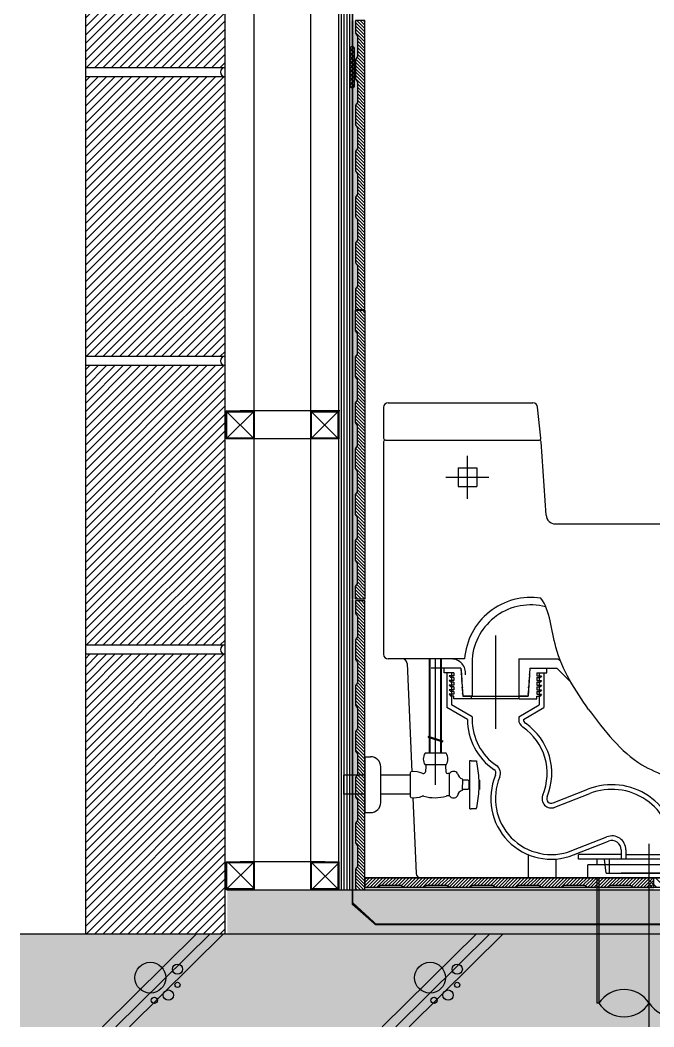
# Model space of a CAD drawing. Header units: millimetres. Extents: x -223175 to 287756, y -120611 to 352956.
# Drawn here: x 283567 to 284247, y 80055 to 81135 of the extents above; entities that cross this region are included whole.
import ezdxf
from ezdxf.lldxf.tags import DXFTag

# ---------------------------------------------------------------- set-up
doc = ezdxf.new("R2010")
doc.units = ezdxf.units.MM
doc.header["$LTSCALE"] = 50
doc.set_wipeout_variables(frame=1)
doc.linetypes.add('DASHED2', pattern=[0.375, 0.25, -0.125])
doc.linetypes.add('HID2', pattern=[1, 0.5, -0.5])
doc.layers.get('DEFPOINTS').update_dxf_attribs({"color": 108})
for name, color, linetype in [('(IN)E-TEXT', 7, 'Continuous'), ('+Detail-hat', 8, 'Continuous'), ('+Detail-line', 7, 'Continuous'), ('-KB_방수', 161, 'Continuous'), ('0-ceiling', 8, 'Continuous'), ('1', 1, 'CENTER'), ('10-HAT-EL', 253, 'Continuous'), ('8', 8, 'Continuous'), ('CE-FUR', 1, 'Continuous'), ('CONC', 2, 'Continuous'), ('DE-5', 5, 'Continuous'), ('DE-HAT', 253, 'Continuous'), ('DT-6MM합판', 5, 'Continuous'), ('DT-W-PIPE', 1, 'HID2'), ('F-BATH', 6, 'Continuous'), ('HAT', 8, 'Continuous'), ('I-F-BATH', 6, 'Continuous'), ('I-HAT', 8, 'Continuous'), ('plus-타일hat', 251, 'Continuous')]:
    doc.layers.add(name, color=color, linetype=linetype)
doc.layers.add('Defpoint2', color=88, linetype='Continuous', plot=False)
doc.styles.get("Standard").update_dxf_attribs({"font": 'arial.ttf'})
tags = doc.linetypes.add('CENTER', pattern=[50.79999999999998, 31.75, -6.349999999999998, 6.349999999999998, -6.349999999999998]).pattern_tags.tags
tags[10:11] = [DXFTag(74, 4), DXFTag(75, 0), DXFTag(340, '0'), DXFTag(46, 1.0), DXFTag(50, 0.0), DXFTag(44, 0.0), DXFTag(45, 0.0)]
tags[8:9] = [DXFTag(74, 4), DXFTag(75, 0), DXFTag(340, '0'), DXFTag(46, 1.0), DXFTag(50, 0.0), DXFTag(44, 0.0), DXFTag(45, 0.0)]
tags[6:7] = [DXFTag(74, 4), DXFTag(75, 0), DXFTag(340, '0'), DXFTag(46, 1.0), DXFTag(50, 0.0), DXFTag(44, 0.0), DXFTag(45, 0.0)]
tags[4:5] = [DXFTag(74, 4), DXFTag(75, 0), DXFTag(340, '0'), DXFTag(46, 1.0), DXFTag(50, 0.0), DXFTag(44, 0.0), DXFTag(45, 0.0)]
doc.linetypes.add('X_LINE', pattern='A,0.5,-0.2,["X",Standard,S=0.1,R=0,X=-0.1,Y=-0.05],-0.25', length=0.95)
pattern_1 = [(127.5, (23.80078470066655, 0.03987977500946727), (-2.890235653519738, -0.09449003716441223), [0, -2.28, 0, -2.55, 0, -2.4375]), (97.50000000000001, (23.80078470066655, 0.03987977500946727), (-4.233219097844613, 2.65466505790159), [0, -1.229999999999998, 0, -2.054999999999996, 0, -0.7874999999999991]), (57.50000000000001, (23.80078470066655, -1.805120224991697), (-0.008488580305447413, 4.671212792627244), [0, -0.749999999999999, 0, -2.699999999999996, 0, -3.524999999999996]), (47.50000000000001, (23.80078470066655, -1.805120224991697), (-1.316513347401374, 4.509189906858439), [0, -0.3749999999999995, 0, -1.769999999999998, 0, -2.024999999999996])]

# ---------------------------------------------------------------- blocks, each defined once
blk = doc.blocks.new('G$C2E011655')
at = {"layer": 'I-HAT'}
h = blk.add_hatch(dxfattribs=at)
h.set_pattern_fill('ANSI31', color=256, scale=2, angle=180, style=0)
h.set_pattern_definition([(225, (-40472.4652774836, -23691.86601923629), (4.490128060534576, -4.490128060534578), [])])
h.paths.add_polyline_path([(0, 1229.963979454362), (-150, 1229.963979454362), (-150, 929.9729845907714), (0, 929.9729845907714)])
h = blk.add_hatch(dxfattribs=at)
h.set_pattern_fill('ANSI31', color=256, scale=2, angle=180, style=0)
h.set_pattern_definition([(225, (-40472.4652774836, -24001.85701409989), (4.490128060534576, -4.490128060534578), [])])
h.paths.add_polyline_path([(0, 919.9729845907714), (-150, 919.9729845907714), (-150, 619.9819897271809), (0, 619.9819897271809)])
h = blk.add_hatch(dxfattribs=at)
h.set_pattern_fill('ANSI31', color=256, scale=2, angle=180, style=0)
h.set_pattern_definition([(225, (-40472.4652774836, -24311.84800896348), (4.490128060534576, -4.490128060534578), [])])
h.paths.add_polyline_path([(0, 609.9819897271809), (-150, 609.9819897271809), (-150, 309.9909948635905), (0, 309.9909948635905)])
h = blk.add_hatch(dxfattribs=at)
h.set_pattern_fill('ANSI31', color=256, scale=2, angle=180, style=0)
h.set_pattern_definition([(225, (-40472.4652774836, -24621.83900382707), (4.490128060534576, -4.490128060534578), [])])
h.paths.add_polyline_path([(0, 299.9909948635905), (-150, 299.9909948635905), (-150, 0), (0, 0)])
at = {"layer": '+Detail-line', "color": 252}
for points in [[(3.259629011154175e-09, 172.0804132081976, -0.001439631665141504), (3.259629011154175e-09, 172.0084314377018)], [(1.396983861923218e-09, 63.26257862139028, -0.001439631665141504), (1.396983861923218e-09, 63.19059685089451)]]:
    blk.add_lwpolyline(points, format="xyb", dxfattribs=at)
at = {"color": 3}
for points in [[(-150, 929.9729845907714), (0, 929.9729845907714), (0, 1229.963979454362), (-150, 1229.963979454362)], [(-150, 619.9819897271809), (0, 619.9819897271809), (0, 919.9729845907714), (-150, 919.9729845907714)], [(-150, 309.9909948635905), (0, 309.9909948635905), (0, 609.9819897271809), (-150, 609.9819897271809)], [(-150, 0), (0, 0), (0, 299.9909948635905), (-150, 299.9909948635905)]]:
    blk.add_lwpolyline(points, close=True, dxfattribs=at)
at = {"layer": 'DEFPOINTS'}
blk.add_lwpolyline([(-150, -3.92901711165905e-10), (2.328306436538696e-10, -3.92901711165905e-10), (2.328306436538696e-10, 3089.909948635905), (-150, 3089.909948635905)], close=True, dxfattribs=at)
at = {"layer": 'plus-타일hat', "color": 8}
for centre in [(0, 924.9729845907714), (0, 614.9819897271809), (0, 304.9909948635905)]:
    blk.add_arc(centre, 5, 90, 270, dxfattribs=at)
blk = doc.blocks.new('C209300C-SEC')
at = {"layer": 'I-F-BATH'}
for p, q in [((0, 40.20398227867554), (6, 40.20398227867554)), ((0, 40.20398227867554), (0, -19.79601772132446)), ((0, -19.79601772132446), (6, -19.79601772132446))]:
    blk.add_line(p, q, dxfattribs=at)
at = {"layer": 'I-F-BATH', "color": 252}
for p, q in [((0, 20.40796455732198), (-22.82957177003846, 20.40796455732198)), ((-22.82957177003846, 0), (-22.82957177003846, 20.40796455732198)), ((0, 0), (-22.82957177003846, 0)), ((251, -224.3217906491191), (249, -224.3217906491191)), ((359, -224.3217906491191), (361, -224.3217906491191))]:
    blk.add_line(p, q, dxfattribs=at)
for centre, start, end in [((278, -241.8217906491191), 32.94921511659045, 147.0507848834096), ((278, -206.8217906491191), 212.9492151165904, 327.0507848834096), ((332, -206.8217906491191), 212.9492151165904, 327.0507848834096)]:
    blk.add_arc(centre, 32.17530108639234, start, end, dxfattribs=at)
at = {"color": 30}
blk.add_wipeout([(575, -89.79601772132446), (575.3165663191343, -89.78598623481122), (575.6318623859642, -89.75593202756033), (575.9446230451928, -89.70597569492156), (576.2535933150864, -89.63631769140585), (576.5575334232067, -89.54723752634231), (576.8552237811153, -89.4390926423207), (577.1454698780883, -89.31231698091915), (577.4271070742028, -89.16741924147271), (577.699005273565, -89.004980839869), (577.9600734589267, -88.82565357556211), (578.209264069496, -88.63015701616519), (578.445577204373, -88.41927561011795), (578.6680646347478, -88.19385553901265), (578.8758336087574, -87.95480132221047), (579.0680504337377, -87.70307218737219), (579.2439438214933, -87.43967822146612), (579.4028079831658, -87.16567631769902), (579.5440054612769, -86.88216593463176), (657.118760145157, 93.66261223569546), (657.118760145157, 93.66261223569546), (720, 282.2039822786756), (720, 282.2039822786756), (720.0138588782453, 282.6772268200844), (719.998053012687, 283.15041033532276), (719.9526444556145, 283.62167515198536), (719.8778114766014, 284.0891711302905), (719.7738478626363, 284.5510629265489), (719.6411617647445, 285.00553719854423), (719.4802740956264, 285.45080972453826), (719.2918164846046, 285.88513240795163), (719.0765287979091, 286.30680014022056), (718.8352562340349, 286.71415749488716), (718.5689460055742, 287.1056052266429), (718.2786436205525, 287.47960654980915), (717.9654887778659, 287.8346931716092), (717.6307108929335, 288.16947105654145), (717.2756242711337, 288.48262589922825), (716.9016229479672, 288.77292828424964), (716.5101752162116, 289.0392385127105), (716.102817861545, 289.2805110765847), (715.6811501292761, 289.4957987632801), (715.2468274458629, 289.6842563743019), (714.8015549198687, 289.84514404342025), (714.3470806478732, 289.97783014131204), (713.8851888516149, 290.08179375527715), (713.4176928733098, 290.1566267342902), (712.946428056647, 290.20203529136273), (712.4732445414088, 290.21784115692077), (712, 290.2039822786755), (204.35553091892504, 290.2039822786755), (204.35553091892504, 290.2039822786755), (203.72917945537858, 290.22361736329714), (203.10528768462999, 290.2824455098525), (202.48630564022193, 290.3802356992142), (201.87466407511877, 290.5166039076541), (201.27276491609814, 290.6910146149091), (200.6829718313443, 290.9027829071803), (200.1076009482829, 291.1510771668), (199.54891175810957, 291.43492233800833), (199.00909824272932, 291.7532037560142), (198.4902802589532, 292.1046715243023), (197.99449521378412, 292.4879454229983), (197.52369006348528, 292.9015203290152), (197.07971366784986, 293.34377212669796), (196.6643095296976, 293.81296408575196), (196.2791089481094, 294.30725368141333), (195.92562461228846, 294.8246998300744), (195.60524466120404, 295.36327051195184), (195.31922723234615, 295.9208507508633), (195.0686955209987, 296.4952509197737), (194.85463336943212, 297.08421533949837), (194.67788140333846, 297.68543113679317), (194.53913373068013, 298.29653732704736), (194.43893521591568, 298.91513408590873), (194.3776793403085, 299.53879217343643), (189.1244641318917, 378.3370202997176), (189.1244641318917, 378.3370202997176), (188.85779746517073, 382.3370202997176), (188.85779746517073, 382.3370202997176), (185.31116032976325, 415.53657733127903), (185.31116032976325, 415.53657733127903), (185.266830423374, 415.8571974104063), (185.20274044945904, 416.1744588971704), (185.11913617881453, 416.4871451643299), (185.0163382152243, 416.7940571295932), (184.89474076601593, 417.0940178538323), (184.7548101303633, 417.385877054383), (184.59708291113287, 417.66851551612143), (184.42216395713098, 417.9408493834076), (184.23072404364333, 418.2018343164287), (184.0234973001611, 418.45046949601084), (183.80127839515723, 418.68580146153835), (183.5649194887096, 418.90692776726206), (183.31532696465726, 419.1130004429793), (183.05345795481918, 419.30322924581054), (182.78031666860727, 419.47688469060455), (182.49695054210588, 419.63330084735236), (182.20444622138822, 419.7718778948807), (181.9039253954698, 419.8920844210323), (181.59654049488068, 419.9934594605142), (181.28347027235074, 420.07561426259605), (180.96591528255473, 420.1382337818838), (180.64509327825286, 420.18107788644767), (180.32223454047923, 420.2039822786755), (24.999999999999943, 420.2039822786755), (24.999999999999943, 420.2039822786755), (24.68604740235338, 420.19411592081684), (24.373333832178446, 420.16455578524796), (24.06309342707135, 420.115418532319), (23.75655056417571, 420.0468980843187), (23.454915028125242, 419.9592648601512), (23.159377236576574, 419.8528647081168), (22.871103542174637, 419.7281175410056), (22.591231629491347, 419.58551567889486), (22.320866025105033, 419.42562190618565), (22.06107373853763, 419.24906725055035), (21.81288005125657, 419.05654849255455), (21.57726447035651, 418.8488254157825), (21.355156862892954, 418.62671780831903), (21.14743378612104, 418.39110222741914), (20.954915028125242, 418.14290854013797), (20.778360372489885, 417.8831162535707), (20.618466599780618, 417.6127506491842), (20.475864737669838, 417.3328787365011), (20.3511175705587, 417.0446050420989), (20.244717418524203, 416.74906725055024), (20.1570841943568, 416.4474317144998), (20.0885637463565, 416.1408888516042), (20.039426493427584, 415.83064844649704), (20.00986635785864, 415.51793487632204), (20, 415.2039822786755), (20, 150.2039822786756), (20, 150.2039822786756), (20.00986635785864, 149.89002968102903), (20.039426493427584, 149.57731611085404), (20.0885637463565, 149.2670757057469), (20.1570841943568, 148.96053284285125), (20.244717418524203, 148.65889730680084), (20.3511175705587, 148.36335951525217), (20.475864737669838, 148.07508582085023), (20.618466599780618, 147.795213908167), (20.778360372489885, 147.52484830378052), (20.954915028125242, 147.26505601721323), (21.14743378612104, 147.01686232993205), (21.355156862892954, 146.78124674903205), (21.57726447035651, 146.55913914156844), (21.81288005125657, 146.35141606479664), (22.06107373853763, 146.15889730680084), (22.320866025105033, 145.98234265116554), (22.591231629491347, 145.8224488784562), (22.871103542174637, 145.6798470163455), (23.159377236576574, 145.5550998492343), (23.454915028125242, 145.44869969719974), (23.75655056417571, 145.3610664730324), (24.06309342707135, 145.2925460250321), (24.373333832178446, 145.24340877210312), (24.68604740235338, 145.21384863653424), (24.999999999999943, 145.2039822786756), (40.20824106957298, 145.2039822786756), (40.20824106957298, 145.2039822786756), (40.526415273636474, 145.19384852697004), (40.84329975834669, 145.16348834902288), (41.157610032228774, 145.1130248098362), (41.46807203837312, 145.04266246340063), (41.77342731882584, 144.95268652353508), (42.07243811574949, 144.84346170777354), (42.36389238867474, 144.71543075898097), (42.64660872750733, 144.56911265069579), (42.91944114137499, 144.40510048346977), (43.18128370390207, 144.22405908073455), (43.43107503608263, 144.0267222939397), (43.66780260858127, 143.81389002788495), (43.890506846021424, 143.5864249983062), (44.09828501662463, 143.34524923485577), (44.290294891434655, 143.09134034365553), (44.465758158292886, 142.82572754456925), (44.62396357672753, 142.549487499259), (44.76426986096698, 142.26373994693705), (44.88610827939232, 141.96964316550162), (44.988984959891354, 141.66838927645682), (45.07248289176954, 141.36119941264764), (45.13626361610301, 141.0493187683964), (45.18006859768218, 140.73401155210735), (45.203720272984356, 140.416555861797), (50.15084810834372, 24.15905173160718), (50.15084810834372, 24.15905173160718), (54.79627972689923, -85.00859130444582), (54.79627972689923, -85.00859130444582), (54.819931402201746, -85.32604699475615), (54.863736383781315, -85.64135421104493), (54.92751710811507, -85.95323485529605), (55.01101503999354, -86.26042471910512), (55.1138917204928, -86.56167860814963), (55.23573013891837, -86.85577538958484), (55.37603642315787, -87.14152294190654), (55.53424184159263, -87.41776298721663), (55.70970510845092, -87.6833757863028), (55.901714983260945, -87.93728467750287), (56.10949315386409, -88.17846044095313), (56.33219739130425, -88.40592547053171), (56.56892496380277, -88.61875773658636), (56.81871629598322, -88.81609452338125), (57.08055885851002, -88.99713592611653), (57.353391272377564, -89.16114809334266), (57.636107611210036, -89.3074662016279), (57.927561884135, -89.43549715042064), (58.226572681058485, -89.54472196618241), (58.53192796151109, -89.63469790604813), (58.84238996765521, -89.70506025248403), (59.15670024153712, -89.75552379167101), (59.47358472624728, -89.7858839696184), (59.79175893031061, -89.79601772132446)], dxfattribs=at)
at = {"layer": 'Defpoint2', "ltscale": 50}
blk.add_line((0, -89.79601772132446), (742.4729376590112, -89.79601772132446), dxfattribs=at)
at = {"layer": 'F-BATH', "color": 1, "ltscale": 50}
blk.add_line((140, 170.2248542231973), (140, 70.20398227867554), dxfattribs=at)
at = {"layer": 'F-BATH', "color": 252, "ltscale": 50}
blk.add_line((305, -249.7933849797701), (305, -53.325359000155), dxfattribs=at)
at = {"layer": 'I-F-BATH'}
for p, q in [((20, 415.2039822786755), (20, 382.2039822786755)), ((25, 420.2039822786755), (180.3222345404793, 420.2039822786755)), ((188.8577974651707, 382.3370202997176), (185.3111603298457, 415.5365773312806)), ((22, 380.2039822786755), (187.4622271495173, 380.2039822786755)), ((194.3776793403085, 299.5387921734364), (189.1244641318917, 378.3370202997176)), ((20, 378.2039822786755), (20, 150.2039822786755)), ((109.9962382111698, 317.1505345185869), (109.9994666544953, 363.2574300387641)), ((100, 350.2039822786755), (100, 330.2039822786755)), ((100, 350.2039822786755), (120, 350.2039822786755)), ((120, 350.2039822786755), (120, 330.2039822786755)), ((86.94440461625345, 340.2039822786755), (133.0513002494117, 340.2039822786755)), ((100, 330.2039822786755), (120, 330.2039822786755)), ((204.3555309189251, 290.2039822786755), (712, 290.2039822786755)), ((40.20824106957298, 145.2039822786755), (25, 145.2039822786755)), ((92.86725404951721, 145.2039822786755), (40.20824106957298, 145.2039822786755)), ((69.43652150628623, 61.61198667256394), (69.43652150628623, 145.2039822786755)), ((70.13652150623966, 61.38571009461884), (70.13652150623966, 145.2039822786755)), ((106.9997885300545, 145.2039822786755), (72.53479101217818, 145.2039822786755)), ((75.83652150630951, 10.20398227867554), (75.83652150630951, 145.2039822786755)), ((81.53652150626294, 57.70063439695514), (81.53652150626294, 145.2039822786755)), ((82.23652150621638, 57.47435781903914), (82.23652150621638, 145.2039822786755)), ((115, 144.9163243739167), (115, 105.2039822786755)), ((165, 145.2039822786755), (165, 105.2039822786755)), ((165, 145.2039822786755), (207.1371133276261, 145.2039822786755)), ((207.1371133276261, 145.2039822786755), (210.0473469493445, 142.2937486570154)), ((45.20372027298436, 140.416555861797), (50.15084810834378, 24.15905173160718)), ((103, 135.2039822786755), (71.17834968713578, 135.2039822786755)), ((103, 135.2039822786755), (85, 135.2039822786755)), ((103, 135.2039822786755), (85, 135.2039822786755)), ((85, 130.2039822786755), (85, 135.2039822786755)), ((93, 130.2039822786755), (85, 130.2039822786755)), ((95.5, 130.2039822786755), (85, 130.2039822786755)), ((88, 130.2039822786755), (88, 92.90568820084445)), ((93, 130.2039822786755), (88, 130.2039822786755)), ((93, 130.2039822786755), (93, 95.79243954678532)), ((95.5, 130.2039822786755), (95.5, 127.2039822786755)), ((103, 135.2039822786755), (105, 105.2039822786755)), ((103, 135.2039822786755), (103.4323735684156, 128.7183787526155)), ((103, 135.2039822786755), (103.4157438157126, 128.9678250420548)), ((177, 135.2039822786755), (175, 105.2039822786755)), ((177, 135.2039822786755), (176.584256184171, 128.9678250420548)), ((177, 135.2039822786755), (205.8234048286686, 135.2039822786755)), ((177, 135.2039822786755), (195, 135.2039822786755)), ((184.5, 130.2039822786755), (184.5, 127.2039822786755)), ((184.5, 130.2039822786755), (195, 130.2039822786755)), ((187, 130.2039822786755), (187, 95.79243954678532)), ((187, 130.2039822786755), (192, 130.2039822786755)), ((192, 130.2039822786755), (192, 92.90568820084445)), ((195, 130.2039822786755), (195, 135.2039822786755)), ((205.8234048286686, 135.2039822786755), (221.2398676221492, 119.7875194851949)), ((95.5, 127.2039822786755), (90.5, 127.2039822786755)), ((90.5, 127.2039822786755), (92, 125.2039822786755)), ((95.5, 122.2039822786755), (90.5, 122.2039822786755)), ((90.5, 122.2039822786755), (92, 120.2039822786755)), ((95.5, 125.2039822786755), (92, 125.2039822786755)), ((95.5, 120.2039822786755), (92, 120.2039822786755)), ((95.5, 125.2039822786755), (95.5, 122.2039822786755)), ((95.5, 120.2039822786755), (95.5, 117.2039822786755)), ((103.4822628262918, 127.9700398842106), (103.4157438157126, 128.9678250420548)), ((103.4822628262918, 127.9700398842106), (103.8813768894179, 121.9833289370581)), ((103.9478958999971, 120.9855437792139), (103.8813768894179, 121.9833289370581)), ((103.9478958999971, 120.9855437792139), (104.3470099631231, 114.9988328320615)), ((176.0521041000029, 120.9855437792139), (175.6529900368769, 114.9988328320615)), ((176.0521041000029, 120.9855437792139), (176.1186231105821, 121.9833289370581)), ((176.5177371737082, 127.9700398842106), (176.1186231105821, 121.9833289370581)), ((176.5177371737082, 127.9700398842106), (176.584256184171, 128.9678250420548)), ((184.5, 127.2039822786755), (189.5, 127.2039822786755)), ((184.5, 125.2039822786755), (188, 125.2039822786755)), ((184.5, 125.2039822786755), (184.5, 122.2039822786755)), ((184.5, 122.2039822786755), (189.5, 122.2039822786755)), ((184.5, 120.2039822786755), (184.5, 117.2039822786755)), ((184.5, 120.2039822786755), (188, 120.2039822786755)), ((189.5, 127.2039822786755), (188, 125.2039822786755)), ((189.5, 122.2039822786755), (188, 120.2039822786755)), ((95.5, 117.2039822786755), (90.5, 117.2039822786755)), ((90.5, 117.2039822786755), (92, 115.2039822786755)), ((95.5, 112.2039822786755), (90.5, 112.2039822786755)), ((90.5, 112.2039822786755), (92, 110.2039822786755)), ((95.5, 115.2039822786755), (92, 115.2039822786755)), ((95.5, 110.2039822786755), (92, 110.2039822786755)), ((95.5, 115.2039822786755), (95.5, 112.2039822786755)), ((95.5, 110.2039822786755), (95.5, 107.2039822786755)), ((104.4135289735859, 114.0010476742173), (104.3470099631231, 114.9988328320615)), ((104.4135289735859, 114.0010476742173), (104.812643036712, 108.0143367270648)), ((175.5864710262977, 114.0010476742173), (175.1873569631716, 108.0143367270648)), ((175.5864710262977, 114.0010476742173), (175.6529900368769, 114.9988328320615)), ((184.5, 117.2039822786755), (189.5, 117.2039822786755)), ((184.5, 115.2039822786755), (188, 115.2039822786755)), ((184.5, 115.2039822786755), (184.5, 112.2039822786755)), ((184.5, 112.2039822786755), (189.5, 112.2039822786755)), ((184.5, 110.2039822786755), (184.5, 107.2039822786755)), ((184.5, 110.2039822786755), (188, 110.2039822786755)), ((189.5, 117.2039822786755), (188, 115.2039822786755)), ((189.5, 112.2039822786755), (188, 110.2039822786755)), ((95.5, 107.2039822786755), (90.5, 107.2039822786755)), ((90.5, 107.2039822786755), (92, 105.2039822786755)), ((95.5, 105.2039822786755), (92, 105.2039822786755)), ((95.5, 102.2039822786755), (95.5, 105.2039822786755)), ((114.5, 102.2039822786755), (95.5, 102.2039822786755)), ((104.8791620472912, 107.0165515692206), (104.812643036712, 108.0143367270648)), ((104.8791620472912, 107.0165515692206), (105, 105.2039822786755)), ((115, 105.2039822786755), (105, 105.2039822786755)), ((105, 105.2039822786755), (114.5, 105.2039822786755)), ((114.5, 102.2039822786755), (114.5, 105.2039822786755)), ((165.5, 102.2039822786755), (114.5, 102.2039822786755)), ((115, 105.2039822786755), (165.5, 105.2039822786755)), ((165, 105.2039822786755), (175, 105.2039822786755)), ((165, 105.2039822786755), (175, 105.2039822786755)), ((165.5, 102.2039822786755), (165.5, 105.2039822786755)), ((175, 105.2039822786755), (165.5, 105.2039822786755)), ((165.5, 102.2039822786755), (184.5, 102.2039822786755)), ((175.1208379527088, 107.0165515692206), (175, 105.2039822786755)), ((175.1208379527088, 107.0165515692206), (175.1873569631716, 108.0143367270648)), ((184.5, 107.2039822786755), (189.5, 107.2039822786755)), ((184.5, 105.2039822786755), (188, 105.2039822786755)), ((184.5, 102.2039822786755), (184.5, 105.2039822786755)), ((189.5, 107.2039822786755), (188, 105.2039822786755)), ((110, 80.20398227867554), (88, 92.90568820084445)), ((115, 83.0907336246164), (93, 95.79243954678532)), ((165, 83.0907336246164), (187, 95.79243954678532)), ((170, 80.20398227867554), (192, 92.90568820084445)), ((115, 83.0907336246164), (115, 80.20398227867554)), ((115, 83.0907336246164), (115, 80.20398227867554)), ((165, 83.0907336246164), (165, 80.20398227867554)), ((84.10644863487687, 56.86989965953398), (67.96631438028999, 62.08723444014322)), ((84.10644863487687, 55.79490054878988), (67.96631438028999, 61.01223532939912)), ((69.43652150628623, 43.90398227868718), (69.43652150628623, 60.53698756181984)), ((70.13652150623966, 43.90398227868718), (70.13652150623966, 60.31071098390385)), ((81.53652150626294, 43.90398227868718), (81.53652150626294, 56.62563528621104)), ((82.23652150621638, 43.90398227868718), (82.23652150621638, 56.39935870826594)), ((87.18403134937398, 43.90398227868718), (64.48901166312862, 43.90398227868718)), ((112.563958547893, 36.20398227867554), (114.063958547893, 36.20398227867554)), ((112.563958547893, -15.79601772132446), (112.563958547893, 36.20398227867554)), ((114.063958547893, 36.20398227867554), (114.063958547893, 35.70398227867554)), ((114.063958547893, 35.70398227867554), (119.563958547893, 35.70398227867554)), ((119.563958547893, 35.70398227867554), (119.563958547893, 35.20398227867554)), ((119.563958547893, 35.20398227867554), (119.6066857888363, 35.20398227867554)), ((17, -8.79601772132446), (17, 29.20398227867554)), ((48.83109810983296, 23.20398227867554), (49.34955505654216, 24.10197605189751)), ((48.83109810983296, -2.796017721324461), (48.83109810983296, 23.20398227867554)), ((87.18403134937398, 31.40398227868718), (64.48901166312862, 31.40398227868718)), ((65.35902150627226, 30.0039822786639), (64.87990969175007, 24.02669017360313)), ((65.35902150627226, 31.40398227868718), (65.35902150627226, 30.0039822786639)), ((86.31402150623035, 31.40398227868718), (86.31402150623035, 30.0039822786639)), ((86.31402150623035, 30.0039822786639), (86.90556457324419, 24.00763427533093)), ((90.8900544079952, 22.20398227867554), (88.89590310258791, 22.20398227867554)), ((90.81866436335258, -1.758949714567279), (90.89009293483105, 22.21691427190672)), ((36.19698308943771, 20.40796455732198), (17, 20.40796455732198)), ((48.83109810983296, 20.40796455732198), (36.19698308943771, 20.40796455732198)), ((104.8186643633526, 4.993443758168723), (104.890092934831, 15.46452079917071)), ((110.7639585478464, 14.95398227867554), (104.8866102905013, 14.95398227867554)), ((104.8866102905013, 14.95398227867554), (104.890092934831, 14.95398227867554)), ((111.563958547893, 14.15398227868718), (110.7639585478464, 14.95398227867554)), ((111.563958547893, 14.15398227868718), (112.063958547893, 14.15398227868718)), ((111.563958547893, 14.15398227868718), (111.563958547893, 6.253982278663898)), ((112.063958547893, 14.15398227868718), (112.563958547893, 14.65398227868718)), ((112.063958547893, 6.253982278663898), (112.063958547893, 14.15398227868718)), ((122.4789517725585, 5.203982278675539), (122.4789517725585, 15.20398227867554)), ((122.4789517725585, 15.20398227867554), (122.7789517726051, 15.20398227867554)), ((122.7789517726051, 15.20398227867554), (122.7789517726051, 5.203982278675539)), ((36.19698308943771, 0), (17, 0)), ((36.19698308943771, 0), (17, 0)), ((48.38231312157586, 0), (36.19698308943771, 0)), ((104.8218059322098, 5.453982278675539), (110.7639585478464, 5.453982278675539)), ((111.563958547893, 6.253982278663898), (110.7639585478464, 5.453982278675539)), ((112.063958547893, 6.253982278663898), (111.563958547893, 6.253982278663898)), ((112.563958547893, 5.753982278663898), (112.063958547893, 6.253982278663898)), ((122.4789517725585, 5.203982278675539), (122.7789517726051, 5.203982278675539)), ((201.8330200822093, -9.44790307871881), (239.337718848954, 5.330377281963592)), ((203.6660401644185, -14.09978843608405), (241.1707389311632, 0.6784919245692436)), ((48.83109810983296, -2.796017721324461), (49.34955505654216, -3.69401149454643)), ((51.34038946940564, -3.795170252764365), (54.79627972689923, -85.00859130444587)), ((90.84284109121654, -1.796017721324461), (88.90362098731566, -1.796017721324461)), ((112.563958547893, -15.79601772132446), (114.063958547893, -15.79601772132446)), ((114.063958547893, -15.29601772132446), (119.563958547893, -15.29601772132446)), ((114.063958547893, -15.79601772132446), (114.063958547893, -15.29601772132446)), ((119.563958547893, -14.79601772132446), (119.6066857888363, -14.79601772132446)), ((119.563958547893, -15.29601772132446), (119.563958547893, -14.79601772132446)), ((221.9962409866275, -60.61864200985292), (259.5009397532558, -45.84036164919962)), ((223.8292610688368, -65.27052736721816), (261.3339598354651, -50.49224700659397)), ((175, -64.79601772132446), (175, -89.78607373658451)), ((275, -64.79601772132446), (229, -64.79601772132446)), ((229, -69.79601772132446), (229, -64.79601772132446)), ((275, -59.79601772132446), (275, -69.79601772132446)), ((280, -59.79601772132446), (280, -69.79601772132446)), ((280, -64.79601772132446), (330, -64.79601772132446)), ((330, -59.79601772132446), (330, -69.79601772132446)), ((334.8212002188666, -54.79601772132446), (381, -64.79601772132446)), ((335, -59.79601772132446), (335, -69.79601772132446)), ((381, -64.79601772132446), (335, -64.79601772132446)), ((381, -64.79601772132446), (381, -69.79601772132446)), ((205, -69.60342470541946), (205, -89.78607373658451)), ((275, -69.79601772132446), (229, -69.79601772132446)), ((361, -69.79601772132446), (249, -69.79601772132446)), ((249, -69.79601772132446), (249, -75.79601772132446)), ((259, -84.79601772132446), (257, -69.79601772132446)), ((262, -69.79601772132446), (262, -84.79601772132446)), ((381, -69.79601772132446), (335, -69.79601772132446)), ((348, -69.79601772132446), (348, -84.79601772132446)), ((351, -84.79601772132446), (353, -69.79601772132446)), ((361, -75.79601772132446), (361, -69.79601772132446)), ((371, -75.79601772132446), (239, -75.79601772132446)), ((239, -89.79601772132446), (239, -75.79601772132446)), ((259, -84.79601772132446), (351, -84.79601772132446)), ((335, -84.79601772132446), (275, -84.79601772132446)), ((371, -89.79601772132446), (371, -75.79601772132446)), ((59.79175893031061, -89.79601772132446), (575, -89.79601772132446)), ((205, -89.79601772132446), (175, -89.78607373658451)), ((371, -89.79601772132446), (239, -89.79601772132446))]:
    blk.add_line(p, q, dxfattribs=at)
at = {"layer": 'I-F-BATH', "color": 252}
for p, q in [((249, -89.79601772132446), (249, -224.3217906491191)), ((251, -89.79601772132446), (251, -224.3217906491191)), ((359, -89.79601772132446), (359, -224.3217906491191)), ((361, -89.79601772132446), (361, -224.3217906491191))]:
    blk.add_line(p, q, dxfattribs=at)
at = {"layer": 'I-F-BATH'}
for centre, radius, start, end in [((25, 415.2039822786755), 5, 90, 180), ((180.3222345404793, 415.2039822786755), 5, 3.814074834112892, 90), ((22, 382.2039822786755), 2, 180, 270), ((22, 378.2039822786755), 2, 90, 180), ((186.8622271495406, 382.2039822786755), 2, 270, 3.814074834179449), ((187.1288938161451, 378.2039822786755), 2, 3.814074834179449, 90), ((204.3555309189251, 300.2039822786755), 10, 183.8140748343014, 270), ((712, 282.2039822786755), 8, 342.8432085787152, 90), ((-2146.859271312598, 1164.806762032968), 3000, 335.3401936130008, 342.8432085786872), ((177.805339279701, 140.2135421149142), 70.98119828504575, 81.10876187162255, 175.9684078097492), ((177.8235133686103, 140.2039822786755), 63, 75.0678473491501, 175.7103219398848), ((25, 150.2039822786755), 5, 180, 270), ((40.20824106957298, 140.2039822786755), 5, 2.436648246781713, 90), ((92.86725404951721, 130.2039822786755), 15, 352.4053566315262, 90), ((103.4490033210022, 128.4689324631472), 0.5000000000000002, 273.8140748375071, 93.8140748375071), ((103.9146363947075, 121.4844363581506), 0.5000000000000002, 273.8140748240855, 93.8140748375071), ((176.0853636052925, 121.4844363581506), 0.5, 86.1859251624929, 266.1859251624929), ((176.5509966788813, 128.4689324631472), 0.5, 86.1859251624929, 266.1859251759145), ((104.3802694682963, 114.4999402531539), 0.5000000000000002, 273.8140748375071, 93.81407482408551), ((175.6197305315873, 114.4999402531539), 0.5, 86.1859251624929, 266.1859251624929), ((104.8459025420016, 107.5154441481573), 0.5000000000000002, 273.8140748375071, 93.8140748375071), ((175.154097457882, 107.5154441481573), 0.5, 86.1859251624929, 266.1859251759145), ((175, 80.20398227867554), 65, 180, 235.650892988958), ((175, 80.20398227867554), 60, 180, 235.6508929889165), ((175, 80.20398227867554), 10, 180, 235.6508929886232), ((175, 80.20398227867554), 5, 180, 235.6508929877902), ((135.5036288624397, 22.41093194411951), 65, 337.1281876789628, 55.65089298882989), ((135.5036288624397, 22.41093194411951), 60, 337.1281876789622, 55.65089298891652), ((73.80391693988349, 37.65398227868718), 11.21739543357061, 146.1396672705328, 213.8603327294672), ((77.86912607273553, 37.65398227868718), 11.21739543357061, 326.139667270471, 33.86033272946725), ((6, 29.20398227867554), 11, 0, 90), ((119.6066857888363, 34.80398227868136), 0.4, 11.86963745349818, 90), ((2.56395854789298, 10.20398227867554), 120, 2.381071278980861, 11.86963745419798), ((51.82908190425951, -5.055163199227536), 29.26237896513049, 69.28676030101197, 94.86074557171571), ((62.88630377408117, 24.18648831159226), 2, 249.286760300403, 355.417235755991), ((88.89590310258791, 24.20398227867554), 2, 185.6340310504829, 270), ((95.09009293478448, 19.5039822786639), 5, 32.85988037754423, 147.1401196203312), ((106.7731373395072, 23.57188936523744), 7.604729519606171, 190.2634951908097, 250.4242111010019), ((135.5036288624397, 22.41093194411951), 5, 337.1281876794318, 55.65089298779022), ((135.5036288624397, 22.41093194411951), 10, 337.128187678971, 55.65089298862318), ((103.890092934831, 15.46452079917071), 1, 0, 70.42421110095503), ((200, -4.796017721324461), 65, 157.1281876789392, 291.5063300023198), ((200, -4.796017721324461), 60, 157.1281876789621, 291.5063300023376), ((106.7017087681452, -3.113924807898002), 7.604729519606171, 109.5757888989982, 169.736504809406), ((103.8186643633526, 4.993443758168723), 1, 289.5757888990449, 0), ((2.56395854789298, 10.20398227867554), 120, 348.130362545802, 357.6189287210191), ((265, -59.79601772132446), 70, 0, 111.5063300024062), ((265, -59.79601772132446), 65, 0, 111.5063300024294), ((6, -8.79601772132446), 11, 270, 0), ((51.82908190425951, 25.46312775657861), 29.26237896513049, 265.1392544282843, 289.1347139818653), ((62.50664635829162, -4.979193532111822), 3, 73.63585867147127, 111.2156730653593), ((75.17842190386727, 38.17550375117571), 41.97668054768721, 253.6358586705924, 286.6234539681842), ((88.90362098731566, -7.796017721324461), 6, 90, 106.6234539682539), ((95.01866436342243, 0.9539822786755394), 5, 212.8598803775442, 327.1401196203312), ((200, -4.796017721324461), 10, 157.128187678971, 291.5063300021054), ((200, -4.796017721324461), 5, 157.1281876794319, 291.5063300021054), ((119.6066857888363, -14.39601772133028), 0.4, 270, 348.1303625465018), ((265, -59.79601772132446), 15, 0, 111.5063300025802), ((265, -59.79601772132446), 10, 0, 111.5063300028176), ((59.79175893031061, -84.79601772132446), 5, 182.4366482467817, 270), ((575, -84.79601772132446), 5, 270, 335.3401936127655)]:
    blk.add_arc(centre, radius, start, end, dxfattribs=at)
for points, knots in [([(239.9440668054158, 91.07051616391982), (225.7834783177823, 111.6761058410048), (201.5111502378713, 146.9956572394003), (198.8433499771636, 197.1124752752075), (188.776143756113, 210.3417957586644)], [0, 0, 0, 0, 75.52055498140315, 129.4479879053827, 129.4479879053827, 129.4479879053827, 129.4479879053827]), ([(239.9440668054158, 91.07051616391982), (256.9690187617671, 68.31496830380638), (286.5326267565833, 28.80025493659195), (357.9243525179336, 9.827980244503124), (396.8368140320526, -38.89040624533664), (407.2853097285843, -75.21166273864219), (410.1503600439755, -89.79601772132446)], [0, 0, 0, 0, 82.48551200226356, 143.2350204774504, 212.5065629592736, 257.0279674343897, 257.0279674343897, 257.0279674343897, 257.0279674343897])]:
    blk.add_open_spline(points, degree=3, knots=knots, dxfattribs=at)

msp = doc.modelspace()

# ---------------------------------------------------------------- hatches: boundary and pattern name
at = {"layer": '+Detail-hat'}
h = msp.add_hatch(dxfattribs=at)
h.set_pattern_fill('AR-SAND', color=256, scale=1.5, angle=90.00000000000001, style=0)
h.set_pattern_definition(pattern_1)
h.paths.add_polyline_path([(283926.6144516944, 81043.94274143253), (283926.6144516944, 81022.7771154403), (283928.6144516944, 81019.77824895976), (283928.6144516944, 80997.67210622069), (283926.6144516944, 80994.67323974015), (283926.6144516944, 80973.50761374792), (283928.6144516944, 80970.50874726738), (283928.6144516944, 80948.40260452831), (283926.6144516944, 80945.40373804777), (283926.6144516944, 80924.23811205554), (283928.6144516944, 80921.239245575), (283928.6144516944, 80899.13310283593), (283926.6144516944, 80896.13423635538), (283926.6144516944, 80874.96861036315), (283928.6144516944, 80871.96974388261), (283928.6144516944, 80849.86360114354), (283926.6144516944, 80846.864734663), (283926.6144516944, 80823.88958793636), (283921.4005124937, 80823.88958703565), (283921.4005124937, 81134.85039569602), (283926.6144516944, 81134.85039659672), (283926.6144516944, 81121.31611882483), (283928.6144516944, 81118.31725234429), (283928.6144516944, 81096.21110960546), (283926.6144516944, 81093.21224312492), (283926.6144516944, 81072.04661713268), (283928.6144516944, 81069.04775065214), (283928.6144516944, 81046.94160791308)])
at = {"layer": 'DE-HAT'}
h = msp.add_hatch(dxfattribs=at)
h.set_pattern_fill('ANSI31', color=256, scale=20, angle=270, style=0)
h.set_pattern_definition([(314.9999999999999, (287553.495630355, 83823.84509679531), (1.76776695296637, 1.767766952966368), [])])
h.paths.add_polyline_path([(283926.6144516944, 81043.94274143253), (283926.6144516944, 81022.7771154403), (283928.6144516944, 81019.77824895976), (283928.6144516944, 80997.67210622069), (283926.6144516944, 80994.67323974015), (283926.6144516944, 80973.50761374792), (283928.6144516944, 80970.50874726738), (283928.6144516944, 80948.40260452831), (283926.6144516944, 80945.40373804777), (283926.6144516944, 80924.23811205554), (283928.6144516944, 80921.239245575), (283928.6144516944, 80899.13310283593), (283926.6144516944, 80896.13423635538), (283926.6144516944, 80874.96861036315), (283928.6144516944, 80871.96974388261), (283928.6144516944, 80849.86360114354), (283926.6144516944, 80846.864734663), (283926.6144516944, 80824.85039658404), (283936.6144516944, 80824.85039658404), (283936.6144516944, 81134.85039659672), (283926.6144516944, 81134.85039659672), (283926.6144516944, 81121.31611882483), (283928.6144516944, 81118.31725234429), (283928.6144516944, 81096.21110960546), (283926.6144516944, 81093.21224312492), (283926.6144516944, 81072.04661713268), (283928.6144516944, 81069.04775065214), (283928.6144516944, 81046.94160791308)])
at = {"layer": 'DT-6MM합판', "linetype": 'Continuous', "ltscale": 0.3}
h = msp.add_hatch(dxfattribs=at)
h.set_pattern_fill('ANSI37', color=250, angle=270, style=0)
h.set_pattern_definition([(315, (109463.2273483165, 61423.11393049754), (2.245064030267287, 2.245064030267287), []), (45, (109463.2273483165, 61423.11393049754), (-2.245064030267287, 2.245064030267287), [])])
edge = h.paths.add_edge_path()
edge.add_line((283922.4812926858, 81062.73790075771), (283923.4309450603, 81062.73790075771))
edge.add_arc((283923.4309450603, 81064.73790075771), 1.999999999993078, 270, 359.9999999999797)
edge.add_line((283925.4309450603, 81064.7379007577), (283925.4309450603, 81104.72391725567))
edge.add_arc((283923.4309450603, 81104.72391725566), 1.999999999985448, 0, 90.00000000000001)
edge.add_line((283923.4309450603, 81106.72391725564), (283922.4812926858, 81106.72391725564))
edge.add_arc((283922.4812926858, 81104.72391725566), 1.999999999985448, 90, 180)
edge.add_line((283920.4812926858, 81104.72391725567), (283920.4812926858, 81064.7379007577))
edge.add_arc((283922.4812926858, 81064.7379007577), 1.999999999992724, 180, 270)

# ---------------------------------------------------------------- linework, layer by layer
at = {"layer": '(IN)E-TEXT', "color": 251, "ltscale": 200}
msp.add_solid([(283566.6144516944, 80054.57912352038), (283566.6144516944, 80154.58196961466), (284740.0399694878, 80054.56882738035), (284740.0399694878, 80154.5688273768)], dxfattribs=at)
at = {"layer": '+Detail-line', "color": 4}
msp.add_lwpolyline([(283926.6144516944, 81043.94274143253), (283926.6144516944, 81022.7771154403), (283928.6144516944, 81019.77824895976), (283928.6144516944, 80997.67210622069), (283926.6144516944, 80994.67323974015), (283926.6144516944, 80973.50761374792), (283928.6144516944, 80970.50874726738), (283928.6144516944, 80948.40260452831), (283926.6144516944, 80945.40373804777), (283926.6144516944, 80924.23811205554), (283928.6144516944, 80921.239245575), (283928.6144516944, 80899.13310283593), (283926.6144516944, 80896.13423635538), (283926.6144516944, 80874.96861036315), (283928.6144516944, 80871.96974388261), (283928.6144516944, 80849.86360114354), (283926.6144516944, 80846.864734663), (283926.6144516944, 80824.85039658404), (283936.6144516944, 80824.85039658404), (283936.6144516944, 81134.85039659672), (283926.6144516944, 81134.85039659672), (283926.6144516944, 81121.31611882483), (283928.6144516944, 81118.31725234429), (283928.6144516944, 81096.21110960546), (283926.6144516944, 81093.21224312492), (283926.6144516944, 81072.04661713268), (283928.6144516944, 81069.04775065214), (283928.6144516944, 81046.94160791308)], close=True, dxfattribs=at)
at = {"layer": '1', "color": 8}
for p, q in [((283654.9950051357, 80054.56882735892), (283755.9929018484, 80154.3687215322)), ((283669.4573548494, 80054.56882735892), (283770.4552515622, 80154.3687215322)), ((283683.9197045623, 80054.56882735892), (283784.917601276, 80154.3687215322))]:
    msp.add_line(p, q, dxfattribs=at)
for centre, radius in [((283706.344149661, 80107.3231546608), 16.5542181675677), ((283735.4673098975, 80116.51594655617), 5.518072722520103), ((283735.4673098975, 80099.66249212116), 2.757832840394166), ((283710.6359948346, 80083.11546355736), 3.372137946812998), ((283725.657392001, 80088.63112923788), 5.518072722523799)]:
    msp.add_circle(centre, radius, dxfattribs=at)
at = {"layer": 'CE-FUR', "ltscale": 2.399999999999999}
msp.add_line((283786.6144516944, 80154.57783251321), (283786.6144516943, 81720.49914329454), dxfattribs=at)
at = {"layer": 'DE-5', "linetype": 'Continuous', "ltscale": 0.3}
for p, q in [((283788.5522191174, 80686.54469476006), (283816.9518354757, 80714.94469476005)), ((283816.9518354757, 80686.54469476006), (283788.5522191174, 80714.94469476005)), ((283879.2313287022, 80686.54469476006), (283907.6309450605, 80714.94469476005)), ((283907.6309450605, 80686.54469476006), (283879.2313287022, 80714.94469476005)), ((283788.5522191176, 80202.61763240983), (283816.951835476, 80231.01763240983)), ((283818.1354170557, 80202.61763240983), (283789.7358006974, 80231.01763240983)), ((283907.6309450605, 80202.61763240983), (283879.2313287022, 80231.01763240983))]:
    msp.add_line(p, q, dxfattribs=at)
for points in [[(283817.7518354759, 80201.81763240983), (283817.7518354759, 83024.09942289762), (283787.7522191176, 83024.09942470235)], [(283878.4313287021, 80201.81763240983), (283878.4313287021, 83024.09941924724)], [(283893.4311368813, 80231.81763240983), (283802.7520272968, 80231.81763240983)]]:
    msp.add_lwpolyline(points, dxfattribs=at)
at = {"layer": 'DT-6MM합판', "color": 250, "linetype": 'Continuous', "ltscale": 0.3}
msp.add_lwpolyline([(283922.4812926858, 81062.73790075771), (283923.4309450603, 81062.73790075771, 0.4142135623729912), (283925.4309450603, 81064.7379007577), (283925.4309450603, 81104.72391725567, 0.4142135623730951), (283923.4309450603, 81106.72391725564), (283922.4812926858, 81106.72391725564, 0.4142135623730951), (283920.4812926858, 81104.72391725567), (283920.4812926858, 81064.7379007577, 0.4142135623730951)], format="xyb", close=True, dxfattribs=at)
at = {"layer": 'DT-W-PIPE', "color": 4, "linetype": 'Continuous', "ltscale": 0.3}
for points in [[(283787.7522191174, 80715.74469476005), (283817.7518354757, 80715.74469476005), (283817.7518354757, 80685.74469476005), (283787.7522191174, 80685.74469476005)], [(283788.5522191174, 80714.94469476005), (283816.9518354757, 80714.94469476005), (283816.9518354757, 80686.54469476006), (283788.5522191174, 80686.54469476006)], [(283879.2313287022, 80714.94469476005), (283907.6309450605, 80714.94469476005), (283907.6309450605, 80686.54469476006), (283879.2313287022, 80686.54469476006)], [(283787.7522191176, 80231.81763240983), (283817.7518354759, 80231.81763240983), (283817.7518354759, 80201.81763240983), (283787.7522191176, 80201.81763240983)], [(283788.5522191176, 80231.01763240983), (283816.951835476, 80231.01763240983), (283816.951835476, 80202.61763240983), (283788.5522191176, 80202.61763240983)], [(283879.2313287022, 80231.01763240983), (283907.6309450605, 80231.01763240983), (283907.6309450605, 80202.61763240983), (283879.2313287022, 80202.61763240983)]]:
    msp.add_lwpolyline(points, close=True, dxfattribs=at)
at = {"layer": 'HAT', "color": 251}
msp.add_line((283788.9358006974, 80201.81763240983), (284740.0399694878, 80201.81763240983), dxfattribs=at)

# ---------------------------------------------------------------- block references
at = {"layer": '0-ceiling', "color": 0}
msp.add_blockref('G$C2E011655', (283786.6119083334, 80154.57949272342), dxfattribs=at)

# ---------------------------------------------------------------- next in the draw order: block references
at = {"color": 30}
msp.add_blockref('C209300C-SEC', (283936.6144516944, 80304.36568457479), dxfattribs=at)

# ---------------------------------------------------------------- next in the draw order: hatches: boundary and pattern name
at = {"layer": '+Detail-hat'}
h = msp.add_hatch(dxfattribs=at)
h.set_pattern_fill('AR-SAND', color=256, scale=1.5, angle=90.00000000000001, style=0)
h.set_pattern_definition(pattern_1)
h.paths.add_polyline_path([(283926.6144516944, 80604.75805173554), (283926.6144516944, 80625.92367772777), (283928.6144516944, 80628.92254420831), (283928.6144516944, 80651.02868694738), (283926.6144516944, 80654.02755342792), (283926.6144516944, 80675.19317942015), (283928.6144516944, 80678.1920459007), (283928.6144516944, 80700.29818863976), (283926.6144516944, 80703.2970551203), (283926.6144516944, 80724.46268111253), (283928.6144516944, 80727.46154759308), (283928.6144516944, 80749.56769033214), (283926.6144516944, 80752.56655681269), (283926.6144516944, 80773.73218280492), (283928.6144516944, 80776.73104928546), (283928.6144516944, 80798.83719202453), (283926.6144516944, 80801.83605850507), (283926.6144516944, 80824.81120523172), (283921.4005124937, 80824.81120613242), (283921.4005124937, 80513.85039747205), (283926.6144516944, 80513.85039657135), (283926.6144516944, 80527.38467434324), (283928.6144516944, 80530.38354082378), (283928.6144516944, 80552.48968356261), (283926.6144516944, 80555.48855004316), (283926.6144516944, 80576.65417603539), (283928.6144516944, 80579.65304251593), (283928.6144516944, 80601.759185255)])
h = msp.add_hatch(dxfattribs=at)
h.set_pattern_fill('AR-SAND', color=256, scale=1.5, angle=90.00000000000001, style=0)
h.set_pattern_definition(pattern_1)
h.paths.add_polyline_path([(283926.6144516944, 80420.94274140715), (283926.6144516944, 80399.77711541492), (283928.6144516944, 80396.77824893438), (283928.6144516944, 80374.67210619531), (283926.6144516944, 80371.67323971477), (283926.6144516944, 80350.50761372254), (283928.6144516944, 80347.508747242), (283928.6144516944, 80325.40260450293), (283926.6144516944, 80322.40373802239), (283926.6144516944, 80301.23811203016), (283928.6144516944, 80298.23924554962), (283928.6144516944, 80276.13310281055), (283926.6144516944, 80273.13423633), (283926.6144516944, 80251.96861033778), (283928.6144516944, 80248.96974385723), (283928.6144516944, 80226.86360111817), (283926.6144516944, 80223.86473463762), (283926.4797055374, 80201.84062593298), (283921.3330256325, 80201.84062680908), (283921.4677717895, 80512.81782811336), (283926.6144516944, 80512.81782723726), (283926.6144516944, 80498.31611879946), (283928.6144516944, 80495.31725231891), (283928.6144516944, 80473.21110958008), (283926.6144516944, 80470.21224309954), (283926.6144516944, 80449.0466171073), (283928.6144516944, 80446.04775062676), (283928.6144516944, 80423.9416078877)])
h = msp.add_hatch(dxfattribs=at)
h.set_pattern_fill('AR-SAND', color=256, scale=1.5, angle=90.00000000000001, style=0)
h.set_pattern_definition(pattern_1)
h.paths.add_polyline_path([(283936.614451694, 80204.56966685347), (283950.1487294659, 80204.56966685347), (283953.1475959464, 80206.56966685347), (283975.2537386855, 80206.56966685347), (283978.2526051661, 80204.56966685347), (283999.4182311583, 80204.56966685347), (284002.4170976388, 80206.56966685347), (284024.5232403779, 80206.56966685347), (284027.5221068584, 80204.56966685347), (284048.6877328507, 80204.56966685347), (284051.6865993312, 80206.56966685347), (284073.7927420703, 80206.56966685347), (284076.7916085508, 80204.56966685347), (284097.957234543, 80204.56966685347), (284100.9561010236, 80206.56966685347), (284123.0622437627, 80206.56966685347), (284126.0611102432, 80204.56966685347), (284147.2267362354, 80204.56966685347), (284150.225602716, 80206.56966685347), (284172.331745455, 80206.56966685347), (284175.3306119356, 80204.56966685347), (284196.4962379278, 80204.56966685347), (284199.4951044084, 80206.56966685347), (284221.6012471472, 80206.56966685347), (284224.6001136277, 80204.56966685347), (284246.6144517067, 80204.56966685347), (284246.6144517067, 80201.81763240996), (283936.614451694, 80201.81763240996)])
at = {"layer": '10-HAT-EL'}
h = msp.add_hatch(dxfattribs=at)
h.set_pattern_fill('AR-SAND', color=256, scale=0.3, angle=7.016709298534877e-15, style=0)
h.set_pattern_definition([(37.50000000000001, (282240.1278496055, 74419.92590975066), (-0.4800093887952137, 14.68239711988027), [0, -11.5824, 0, -12.954, 0, -12.3825]), (7.499999999999999, (282240.1278496055, 74419.92590975066), (13.48569849414008, 21.50475301705062), [0, -6.248399999999935, 0, -10.43939999999987, 0, -4.000499999999932]), (327.5, (282230.7552496055, 74419.92590975066), (23.72977110724374, 0.04311554035637073), [0, -3.809999999999998, 0, -13.716, 0, -17.907]), (317.5, (282230.7552496055, 74419.92590975066), (22.90669357416892, 6.68787969771649), [0, -1.904999999999999, 0, -8.991599999999998, 0, -10.287])])
h.paths.add_polyline_path([(283788.9358006968, 80154.5688273678), (283788.9358006979, 80201.8176324102), (284740.0399694878, 80201.81763240948), (284740.0399694878, 80154.56882736708)])
at = {"layer": '8'}
h = msp.add_hatch(dxfattribs=at)
h.set_pattern_fill('ANSI32', color=251, angle=270, style=0)
h.set_pattern_definition([(315, (264626.1400091274, 252541.5668955949), (6.735192090801866, 6.735192090801863), []), (315, (264626.1400091274, 252537.0767655949), (6.735192090801866, 6.735192090801863), [])])
h.paths.add_polyline_path([(284550.4800372045, 80207.78055645437), (284550.4800372046, 80214.56966685332), (284242.4798509451, 80214.56966685332), (284242.4798509451, 80204.56966685317), (284269.1578939241, 80204.56966685317), (284273.7469346208, 80207.5696668532), (284314.5688532271, 80207.5696668532), (284319.1578939241, 80204.56966685317), (284348.8353002701, 80204.56966685317), (284353.7469346208, 80207.78055645425), (284394.5688532271, 80207.78055645425), (284399.4804875777, 80204.56966685332), (284429.4804875776, 80204.56966685332), (284434.0695282746, 80207.56966685332), (284474.8914468808, 80207.56966685332), (284479.4804875776, 80204.56966685332), (284509.1578939239, 80204.56966685332), (284514.0695282745, 80207.78055645432)])
at = {"layer": 'DE-HAT'}
h = msp.add_hatch(dxfattribs=at)
h.set_pattern_fill('ANSI31', color=256, scale=20, angle=89.99999999999999, style=0)
h.set_pattern_definition([(314.9999999999999, (287553.495630355, 83822.84509679531), (1.76776695296637, 1.767766952966368), [])])
h.paths.add_polyline_path([(283926.6144516944, 80604.75805173554), (283926.6144516944, 80625.92367772777), (283928.6144516944, 80628.92254420831), (283928.6144516944, 80651.02868694738), (283926.6144516944, 80654.02755342792), (283926.6144516944, 80675.19317942015), (283928.6144516944, 80678.1920459007), (283928.6144516944, 80700.29818863976), (283926.6144516944, 80703.2970551203), (283926.6144516944, 80724.46268111253), (283928.6144516944, 80727.46154759308), (283928.6144516944, 80749.56769033214), (283926.6144516944, 80752.56655681269), (283926.6144516944, 80773.73218280492), (283928.6144516944, 80776.73104928546), (283928.6144516944, 80798.83719202453), (283926.6144516944, 80801.83605850507), (283926.6144516944, 80823.85039658404), (283936.6144516944, 80823.85039658404), (283936.6144516944, 80513.85039657135), (283926.6144516944, 80513.85039657135), (283926.6144516944, 80527.38467434324), (283928.6144516944, 80530.38354082378), (283928.6144516944, 80552.48968356261), (283926.6144516944, 80555.48855004316), (283926.6144516944, 80576.65417603539), (283928.6144516944, 80579.65304251593), (283928.6144516944, 80601.759185255)])
h = msp.add_hatch(dxfattribs=at)
h.set_pattern_fill('ANSI31', color=256, scale=20, angle=270, style=0)
h.set_pattern_definition([(314.9999999999999, (287553.495630355, 83820.84509679531), (1.76776695296637, 1.767766952966368), [])])
h.paths.add_polyline_path([(283926.6144516944, 80420.94274140715), (283926.6144516944, 80399.77711541492), (283928.6144516944, 80396.77824893438), (283928.6144516944, 80374.67210619531), (283926.6144516944, 80371.67323971477), (283926.6144516944, 80350.50761372254), (283928.6144516944, 80347.508747242), (283928.6144516944, 80325.40260450293), (283926.6144516944, 80322.40373802239), (283926.6144516944, 80301.23811203016), (283928.6144516944, 80298.23924554962), (283928.6144516944, 80276.13310281055), (283926.6144516944, 80273.13423633), (283926.6144516944, 80251.96861033778), (283928.6144516944, 80248.96974385723), (283928.6144516944, 80226.86360111817), (283926.6144516944, 80223.86473463762), (283926.6144516944, 80201.85039655866), (283936.6144516944, 80201.85039655866), (283936.6144516944, 80511.85039657135), (283926.6144516944, 80511.85039657135), (283926.6144516944, 80498.31611879946), (283928.6144516944, 80495.31725231891), (283928.6144516944, 80473.21110958008), (283926.6144516944, 80470.21224309954), (283926.6144516944, 80449.0466171073), (283928.6144516944, 80446.04775062676), (283928.6144516944, 80423.9416078877)])
h = msp.add_hatch(dxfattribs=at)
h.set_pattern_fill('ANSI31', color=256, scale=20, angle=360, style=0)
h.set_pattern_definition([(44.99999999999994, (281247.6197514954, 83831.45084551413), (-1.767766952966368, 1.76776695296637), [])])
h.paths.add_polyline_path([(284027.5221068582, 80204.56966685347), (284048.6877328504, 80204.56966685347), (284051.686599331, 80206.56966685347), (284073.79274207, 80206.56966685347), (284076.7916085506, 80204.56966685347), (284097.9572345428, 80204.56966685347), (284100.9561010234, 80206.56966685347), (284123.0622437624, 80206.56966685347), (284126.061110243, 80204.56966685347), (284147.2267362352, 80204.56966685347), (284150.2256027157, 80206.56966685347), (284172.3317454548, 80206.56966685347), (284175.3306119354, 80204.56966685347), (284196.4962379276, 80204.56966685347), (284199.4951044081, 80206.56966685347), (284221.6012471472, 80206.56966685347), (284224.6001136277, 80204.56966685347), (284246.6144517067, 80204.56966685347), (284246.6144517067, 80214.56966685347), (283936.614451694, 80214.56966685347), (283936.614451694, 80204.56966685347), (283950.1487294659, 80204.56966685347), (283953.1475959464, 80206.56966685347), (283975.2537386853, 80206.56966685347), (283978.2526051658, 80204.56966685347), (283999.4182311581, 80204.56966685347), (284002.4170976386, 80206.56966685347), (284024.5232403777, 80206.56966685347)])

# ---------------------------------------------------------------- next in the draw order: linework, layer by layer
at = {"layer": '+Detail-line', "color": 4}
for points in [[(283926.6144516944, 80604.75805173554), (283926.6144516944, 80625.92367772777), (283928.6144516944, 80628.92254420831), (283928.6144516944, 80651.02868694738), (283926.6144516944, 80654.02755342792), (283926.6144516944, 80675.19317942015), (283928.6144516944, 80678.1920459007), (283928.6144516944, 80700.29818863976), (283926.6144516944, 80703.2970551203), (283926.6144516944, 80724.46268111253), (283928.6144516944, 80727.46154759308), (283928.6144516944, 80749.56769033214), (283926.6144516944, 80752.56655681269), (283926.6144516944, 80773.73218280492), (283928.6144516944, 80776.73104928546), (283928.6144516944, 80798.83719202453), (283926.6144516944, 80801.83605850507), (283926.6144516944, 80823.85039658404), (283936.6144516944, 80823.85039658404), (283936.6144516944, 80513.85039657135), (283926.6144516944, 80513.85039657135), (283926.6144516944, 80527.38467434324), (283928.6144516944, 80530.38354082378), (283928.6144516944, 80552.48968356261), (283926.6144516944, 80555.48855004316), (283926.6144516944, 80576.65417603539), (283928.6144516944, 80579.65304251593), (283928.6144516944, 80601.759185255)], [(283926.6144516944, 80420.94274140715), (283926.6144516944, 80399.77711541492), (283928.6144516944, 80396.77824893438), (283928.6144516944, 80374.67210619531), (283926.6144516944, 80371.67323971477), (283926.6144516944, 80350.50761372254), (283928.6144516944, 80347.508747242), (283928.6144516944, 80325.40260450293), (283926.6144516944, 80322.40373802239), (283926.6144516944, 80301.23811203016), (283928.6144516944, 80298.23924554962), (283928.6144516944, 80276.13310281055), (283926.6144516944, 80273.13423633), (283926.6144516944, 80251.96861033778), (283928.6144516944, 80248.96974385723), (283928.6144516944, 80226.86360111817), (283926.6144516944, 80223.86473463762), (283926.6144516944, 80201.85039655866), (283936.6144516944, 80201.85039655866), (283936.6144516944, 80511.85039657135), (283926.6144516944, 80511.85039657135), (283926.6144516944, 80498.31611879946), (283928.6144516944, 80495.31725231891), (283928.6144516944, 80473.21110958008), (283926.6144516944, 80470.21224309954), (283926.6144516944, 80449.0466171073), (283928.6144516944, 80446.04775062676), (283928.6144516944, 80423.9416078877)], [(284027.5221068582, 80204.56966685347), (284048.6877328504, 80204.56966685347), (284051.686599331, 80206.56966685347), (284073.79274207, 80206.56966685347), (284076.7916085506, 80204.56966685347), (284097.9572345428, 80204.56966685347), (284100.9561010234, 80206.56966685347), (284123.0622437624, 80206.56966685347), (284126.061110243, 80204.56966685347), (284147.2267362352, 80204.56966685347), (284150.2256027157, 80206.56966685347), (284172.3317454548, 80206.56966685347), (284175.3306119354, 80204.56966685347), (284196.4962379276, 80204.56966685347), (284199.4951044081, 80206.56966685347), (284221.6012471472, 80206.56966685347), (284224.6001136277, 80204.56966685347), (284246.6144517067, 80204.56966685347), (284246.6144517067, 80214.56966685347), (283936.614451694, 80214.56966685347), (283936.614451694, 80204.56966685347), (283950.1487294659, 80204.56966685347), (283953.1475959464, 80206.56966685347), (283975.2537386853, 80206.56966685347), (283978.2526051658, 80204.56966685347), (283999.4182311581, 80204.56966685347), (284002.4170976386, 80206.56966685347), (284024.5232403777, 80206.56966685347)]]:
    msp.add_lwpolyline(points, close=True, dxfattribs=at)
at = {"layer": '-KB_방수', "linetype": 'X_LINE', "ltscale": 0.5, "const_width": 2}
msp.add_lwpolyline([(283923.2309450484, 81476.31547098905), (283923.2309450724, 80188.71099879856), (283948.2309450728, 80164.56882735339), (284735.6523908117, 80164.56882735339)], dxfattribs=at)
at = {"color": 8, "linetype": 'DASHED2', "ltscale": 50}
for p, q in [((284207.2456016418, 80214.5696668532), (283938.6700620804, 80214.5696668532)), ((284208.3800161313, 80214.5696668532), (283939.8044765699, 80214.5696668532))]:
    msp.add_line(p, q, dxfattribs=at)
at = {"layer": '1', "color": 8}
for p, q in [((283955.1486465146, 80054.56882735892), (284056.1465432274, 80154.3687215322)), ((283969.6109962284, 80054.56882735892), (284070.6088929411, 80154.3687215322)), ((283984.0733459413, 80054.56882735892), (284085.0712426549, 80154.3687215322))]:
    msp.add_line(p, q, dxfattribs=at)
for centre, radius in [((284006.49779104, 80107.3231546608), 16.5542181675677), ((284035.6209512765, 80116.51594655617), 5.518072722520103), ((284035.6209512765, 80099.66249212116), 2.757832840394166), ((284010.7896362136, 80083.11546355736), 3.372137946812998), ((284025.81103338, 80088.63112923788), 5.518072722523799)]:
    msp.add_circle(centre, radius, dxfattribs=at)
at = {"layer": 'CONC'}
msp.add_line((283566.6144516944, 80154.58050943351), (284740.0399694878, 80154.5688273768), dxfattribs=at)
at = {"layer": 'DE-5', "linetype": 'Continuous', "ltscale": 0.3}
for p, q in [((283909.6147948385, 80715.74469476003), (283802.7987818231, 80715.74469476013)), ((283908.4312019027, 80685.74469476003), (283801.6152002423, 80685.74469476016)), ((283880.414910282, 80202.61763240983), (283908.8145266403, 80231.01763240983))]:
    msp.add_line(p, q, dxfattribs=at)
at = {"layer": 'DT-6MM합판', "linetype": 'Continuous', "ltscale": 0.3}
for p, q in [((283908.4309450604, 80204.56966685332), (283908.4309450604, 82624.5701099932)), ((283920.4309450604, 80201.81763240983), (283920.4309450604, 82624.57109702635))]:
    msp.add_line(p, q, dxfattribs=at)
at = {"layer": 'DT-6MM합판', "color": 8, "linetype": 'Continuous', "ltscale": 0.3}
for p, q in [((283911.4309450604, 80201.81763240983), (283911.4309450604, 82624.57053300741)), ((283914.4309450604, 80201.81763240983), (283914.4309450604, 82624.57095602162)), ((283917.4309450604, 80201.81763240983), (283917.4309450604, 82624.57137903581))]:
    msp.add_line(p, q, dxfattribs=at)
at = {"layer": 'DT-W-PIPE', "color": 4, "linetype": 'Continuous', "ltscale": 0.3}
for points in [[(283878.4313287021, 80715.74469476005), (283908.4309450604, 80715.74469476005), (283908.4309450604, 80685.74469476005), (283878.4313287021, 80685.74469476005)], [(283878.4313287021, 80231.81763240983), (283908.4309450604, 80231.81763240983), (283908.4309450604, 80201.81763240983), (283878.4313287021, 80201.81763240983)]]:
    msp.add_lwpolyline(points, close=True, dxfattribs=at)
at = {"layer": 'HAT', "color": 251}
msp.add_line((283936.6144516944, 80204.56966685332), (284550.4800372046, 80204.56966685332), dxfattribs=at)

doc.saveas('drawing.dxf')
